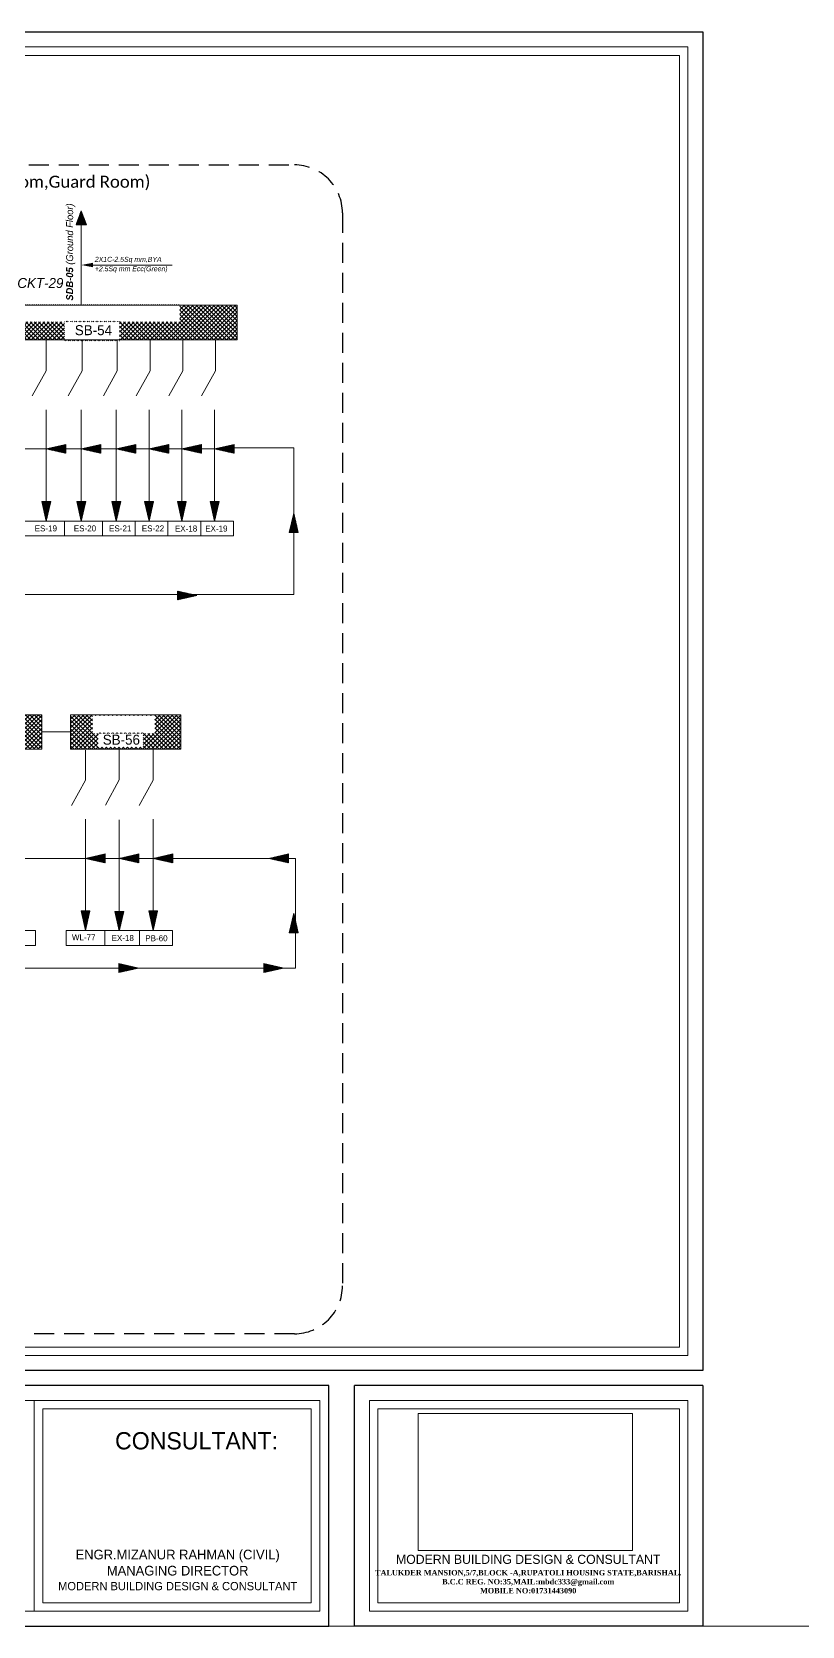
# Model space of a CAD drawing. Header units: inches. Extents: x 109699 to 44449955, y -10987 to 15824140.
# Drawn here: x 205371 to 205756, y -4569 to -3772 of the extents above; entities that cross this region are included whole.
import ezdxf

# ---------------------------------------------------------------- set-up
doc = ezdxf.new("R2010")
doc.units = ezdxf.units.IN
doc.header["$LTSCALE"] = 5
doc.header["$MEASUREMENT"] = 0
doc.linetypes.add('DASHED2', pattern=[0.375, 0.25, -0.125])
doc.layers.get('0').update_dxf_attribs({"color": 123})
doc.layers.get('Defpoints').update_dxf_attribs({"lineweight": 5})
for name, color, linetype, lineweight in [('@NORMAL', 7, 'Continuous', 5), ('E-CKT-CABLE', 116, 'Continuous', 18), ('E-CKT-TEXT', 135, 'Continuous', 18), ('E-ES-Energy Saver-Light', 140, 'Continuous', 13), ('E-EX-Exhaust-Fan', 190, 'Continuous', 13), ('E-PB-Socket-5A', 203, 'Continuous', 13), ('E-POINT-CABLE', 86, 'Continuous', 18), ('E-SB-Switch-Board', 106, 'Continuous', 18), ('E-SWITCH', 6, 'Continuous', 18), ('E-WL-Wall-Light', 232, 'Continuous', 15), ('leter', 140, 'Continuous', 13), ('Text', 7, 'Continuous', 0), ('WALL-1', 8, 'Continuous', 9)]:
    doc.layers.add(name, color=color, linetype=linetype, lineweight=lineweight)
doc.styles.get("Standard").update_dxf_attribs({"font": 'times.ttf'})
picture_1 = doc.add_image_def('image1.png', size_in_pixel=(745, 477))

# ---------------------------------------------------------------- blocks, each defined once
blk = doc.blocks.new('zxczxczxcz')
at = {"layer": '@NORMAL'}
for points in [[(177327.5, -15450.1), (175295.2, -15450.1), (175295.2, -14276.8), (177327.5, -14276.8)], [(177319.9, -15442.5), (175302.8, -15442.5), (175302.8, -14284.5), (177319.9, -14284.5)]]:
    blk.add_lwpolyline(points, close=True, dxfattribs=at)
at = {"layer": 'Text', "lineweight": 30}
for p, q in [((177028.8, -15692.6), (177028.8, -15476.8)), ((177340.9, -15476.8), (177028.8, -15476.8)), ((177340.9, -15476.8), (177340.9, -15692.6)), ((177340.9, -15692.6), (177028.8, -15692.6))]:
    blk.add_line(p, q, dxfattribs=at)
at = {"layer": 'Text'}
for p, q in [((177340.9, -15692.6), (177340.9, -15476.8)), ((177340.9, -15692.6), (177340.9, -15476.8)), ((176742, -15490.2), (176997.7, -15490.2)), ((176742, -15679.2), (176742, -15490.2)), ((176997.7, -15490.2), (176997.7, -15679.2)), ((177042.2, -15490.2), (177327.5, -15490.2)), ((177042.2, -15679.2), (177042.2, -15490.2)), ((177327.5, -15490.2), (177327.5, -15679.2)), ((176749.6, -15497.8), (176990.1, -15497.8)), ((176749.6, -15671.6), (176749.6, -15497.8)), ((176990.1, -15497.8), (176990.1, -15671.6)), ((177049.8, -15497.8), (177319.9, -15497.8)), ((177049.8, -15671.6), (177049.8, -15497.8)), ((177319.9, -15497.8), (177319.9, -15671.6)), ((176990.1, -15671.6), (176749.6, -15671.6)), ((177319.9, -15671.6), (177049.8, -15671.6)), ((176997.7, -15679.2), (176742, -15679.2)), ((177327.5, -15679.2), (177042.2, -15679.2))]:
    blk.add_line(p, q, dxfattribs=at)
at = {"layer": 'Text', "lineweight": 30}
blk.add_lwpolyline([(177005.9, -15476.8), (175281.8, -15476.8), (175281.8, -15692.6), (177005.9, -15692.6)], close=True, dxfattribs=at)
at = {"layer": 'Text'}
blk.add_lwpolyline([(176997.7, -15490.2), (175295.2, -15490.2), (175295.2, -15679.2), (176997.7, -15679.2)], close=True, dxfattribs=at)
at = {"layer": 'WALL-1', "lineweight": 30}
blk.add_line((177340.9, -14263.5), (177340.9, -15463.5), dxfattribs=at)
blk.add_lwpolyline([(177340.9, -15463.5), (175281.8, -15463.5), (175281.8, -14263.5), (177340.9, -14263.5)], close=True, dxfattribs=at)
at = {"layer": 'leter', "insert": (177184.4, -15628.6), "char_height": 3.9766, "width": 400.68, "attachment_point": 2}
blk.add_mtext('{\\fFranklin Gothic Medium|b0|i0|c0|p34;\\H2.066x;\\C5;MODERN BUILDING DESIGN & CONSULTANT\\H1.2x; \\C256; \\P\\fTimes New Roman|b1|i0|c0|p18;\\H0.4899x;\\C7;TALUKDER MANSION,5/7,BLOCK -A,RUPATOLI HOUSING STATE,BARISHAL.\\PB.C.C REG. NO:35,MAIL:mbdc333@gmail.com\\PMOBILE NO:01731443090\\P\\fFranklin Gothic Medium|b0|i0|c0|p34;\\H0.8231x;\\C256;                             }', dxfattribs=at)
at = {"layer": 'Text'}
for s, insert, char_height, width, attachment_point in [('{\\fFranklin Gothic Medium|b0|i0|c0|p34;\\C1;CONSULTANT:}', (176814.3, -15518.7, 279.5), 15.479, 414.227, 1), ('{\\fFranklin Gothic Medium|b0|i0|c0|p34;\\C0;ENGR.MIZANUR RAHMAN (CIVIL)\\PMANAGING DIRECTOR\\P\\H0.8571x;MODERN BUILDING DESIGN & CONSULTANT}', (176870.4, -15624.1, -11.9), 8.668, 331.382, 2)]:
    blk.add_mtext(s, dxfattribs=dict(at, insert=insert, char_height=char_height, width=width, attachment_point=attachment_point))
at = {"layer": '@NORMAL', "color": 0}
image = blk.add_image(picture_1, insert=(177085.8, -15624.9), size_in_units=(191.9, 122.8), rotation=0, dxfattribs=dict(at, brightness=35, contrast=59))
image.dxf.flags = 7
blk = doc.blocks.new('AR')
at = {"layer": 'E-CKT-CABLE'}
for p, q in [((-271, 449), (0, 548)), ((-271, 449), (0, 346)), ((-270, 449), (-269, 450)), ((-266, 448), (-261, 453)), ((-263, 446), (-253, 456)), ((-259, 445), (-244, 459)), ((-255, 443), (-236, 462)), ((-251, 442), (-228, 465)), ((-247, 440), (-219, 468)), ((-243, 439), (-211, 471)), ((-240, 437), (-203, 474)), ((-236, 436), (-194, 477)), ((-232, 434), (-186, 480)), ((-228, 433), (-178, 483)), ((-224, 432), (-169, 486)), ((-220, 430), (-161, 489)), ((-216, 429), (-153, 493)), ((-213, 427), (-144, 496)), ((-209, 426), (-136, 499)), ((-205, 424), (-128, 502)), ((-201, 423), (-119, 505)), ((-197, 421), (-111, 508)), ((-193, 420), (-102, 511)), ((-190, 418), (-94, 514)), ((-186, 417), (-86, 517)), ((-182, 415), (-77, 520)), ((-178, 414), (-69, 523)), ((-174, 413), (-61, 526)), ((-170, 411), (-52, 529)), ((-167, 410), (-44, 532)), ((-163, 408), (-36, 535)), ((-159, 407), (-27, 538)), ((-155, 405), (-19, 541)), ((-151, 404), (-11, 544)), ((-147, 402), (-2, 547)), ((-144, 401), (0, 544)), ((-140, 399), (0, 539)), ((-136, 398), (0, 534)), ((-132, 396), (0, 528)), ((-128, 395), (0, 523)), ((-124, 394), (0, 518)), ((-120, 392), (0, 513)), ((-117, 391), (0, 507)), ((-113, 389), (0, 502)), ((-109, 388), (0, 497)), ((-105, 386), (0, 491)), ((-101, 385), (0, 486)), ((-97, 383), (0, 481)), ((-94, 382), (0, 475)), ((-90, 380), (0, 470)), ((-86, 379), (0, 465)), ((-82, 377), (0, 459)), ((-78, 376), (0, 454)), ((-74, 374), (0, 449)), ((-71, 373), (0, 444)), ((-67, 372), (0, 438)), ((-63, 370), (0, 433)), ((-59, 369), (0, 428)), ((-55, 367), (0, 422)), ((-51, 366), (0, 417)), ((-48, 364), (0, 412)), ((-44, 363), (0, 406)), ((-40, 361), (0, 401)), ((-36, 360), (0, 396)), ((-32, 358), (0, 391)), ((-28, 357), (0, 385)), ((-24, 355), (0, 380)), ((-21, 354), (0, 375)), ((-17, 353), (0, 369)), ((-13, 351), (0, 364)), ((-9, 350), (0, 359)), ((-5, 348), (0, 353)), ((-1, 347), (0, 348)), ((0, 548), (0, 346))]:
    blk.add_line(p, q, dxfattribs=at)
blk = doc.blocks.new('E-CKT TEXT')
for p, q in [((648438.87, 22105.08), (648437.12, 22112.85)), ((648437.12, 22112.85), (648440.62, 22112.85)), ((648437.16, 22112.65), (648437.36, 22112.85)), ((648437.21, 22112.43), (648437.63, 22112.85)), ((648437.26, 22112.21), (648437.89, 22112.85)), ((648437.31, 22112), (648438.16, 22112.85)), ((648437.36, 22111.78), (648438.43, 22112.85)), ((648437.41, 22111.56), (648438.69, 22112.85)), ((648437.46, 22111.35), (648438.96, 22112.85)), ((648437.51, 22111.13), (648439.22, 22112.85)), ((648437.55, 22110.92), (648439.49, 22112.85)), ((648437.6, 22110.7), (648439.75, 22112.85)), ((648437.65, 22110.48), (648440.02, 22112.85)), ((648437.7, 22110.27), (648440.28, 22112.85)), ((648437.75, 22110.05), (648440.55, 22112.85)), ((648437.8, 22109.83), (648440.57, 22112.6)), ((648437.85, 22109.62), (648440.49, 22112.26)), ((648437.9, 22109.4), (648440.41, 22111.92)), ((648437.94, 22109.18), (648440.34, 22111.58)), ((648437.99, 22108.97), (648440.26, 22111.23)), ((648438.04, 22108.75), (648440.18, 22110.89)), ((648438.09, 22108.54), (648440.11, 22110.55)), ((648438.14, 22108.32), (648440.03, 22110.21)), ((648438.19, 22108.1), (648439.95, 22109.86)), ((648438.24, 22107.89), (648439.87, 22109.52)), ((648438.29, 22107.67), (648439.8, 22109.18)), ((648438.34, 22107.45), (648439.72, 22108.84)), ((648438.38, 22107.24), (648439.64, 22108.49)), ((648438.43, 22107.02), (648439.56, 22108.15)), ((648438.48, 22106.8), (648439.49, 22107.81)), ((648438.53, 22106.59), (648439.41, 22107.47)), ((648438.58, 22106.37), (648439.33, 22107.13)), ((648438.63, 22106.16), (648439.26, 22106.78)), ((648438.87, 22105.08), (648440.62, 22112.85)), ((648438.68, 22105.94), (648439.18, 22106.44)), ((648438.73, 22105.72), (648439.1, 22106.1)), ((648438.77, 22105.51), (648439.02, 22105.76)), ((648438.82, 22105.29), (648438.95, 22105.41))]:
    blk.add_line(p, q)

msp = doc.modelspace()

# ---------------------------------------------------------------- hatches: boundary and pattern name
at = {"layer": 'E-SB-Switch-Board'}
h = msp.add_hatch(dxfattribs=at)
h.set_pattern_fill('ANSI37', color=256, scale=12.003473, angle=180.05046, style=0)
h.set_pattern_definition([(225.050464, (3203.2383, -16895.9815), (1.061901214, -1.060032292), []), (315.050464, (3203.2383, -16895.9815), (1.060032292, 1.061901214), [])])
h.paths.add_polyline_path([(205473.87, -3908.47), (205328.7, -3908.47), (205328.7, -3925.76), (205473.87, -3925.76)])
h.paths.add_polyline_path([(205346.57, -3916.81), (205445.23, -3916.81), (205445.23, -3908.12), (205346.57, -3908.12)])
h.paths.add_polyline_path([(205387.5, -3926.37), (205414.96, -3926.37), (205414.96, -3916.5), (205387.5, -3916.5)])
h = msp.add_hatch(dxfattribs=at)
h.set_pattern_fill('ANSI37', color=256, scale=12.003473, angle=180.05046, style=0)
h.set_pattern_definition([(225.050464, (2793.1054, -17100.7002), (1.061901214, -1.060032292), []), (315.050464, (2793.1054, -17100.7002), (1.060032292, 1.061901214), [])])
h.paths.add_polyline_path([(205376.28, -4113.19), (204813.05, -4113.19), (204813.05, -4130.47), (205376.28, -4130.47)])
h.paths.add_polyline_path([(205033.38, -4121.58), (205088.45, -4121.58), (205088.45, -4113.63), (205033.38, -4113.63)], flags=16)
h.paths.add_polyline_path([(205054.95, -4129.13), (205076.45, -4129.13), (205076.45, -4121.13), (205054.95, -4121.13)], flags=16)
h = msp.add_hatch(dxfattribs=at)
h.set_pattern_fill('ANSI37', color=256, scale=12.003473, angle=180.05046, style=0)
h.set_pattern_definition([(225.050464, (3265.2058, -17100.7002), (1.061901214, -1.060032292), []), (315.050464, (3265.2058, -17100.7002), (1.060032292, 1.061901214), [])])
h.paths.add_polyline_path([(205445.62, -4113.19), (205390.61, -4113.19), (205390.61, -4130.47), (205445.62, -4130.47)])
h.paths.add_polyline_path([(205401.45, -4122.63), (205432.6, -4122.63), (205432.6, -4113.62), (205401.45, -4113.62)], flags=16)
h.paths.add_polyline_path([(205404.39, -4129.44), (205426.85, -4129.44), (205426.85, -4122.19), (205404.39, -4122.19)], flags=16)

# ---------------------------------------------------------------- linework, layer by layer
at = {"linetype": 'DASHED2', "lineweight": 25, "ltscale": 8}
msp.add_lwpolyline([(204769.65, -3838.35), (205502.4, -3838.35, -0.414214), (205526.4, -3862.35), (205526.4, -4398.66, -0.414214), (205502.4, -4422.66), (204769.65, -4422.66, -0.414214), (204745.65, -4398.66), (204745.65, -3862.35, -0.414214)], format="xyb", close=True, dxfattribs=at)
at = {"layer": 'Defpoints', "ltscale": 0.5}
msp.add_ray((184484.87, -4568.82), (1, 0), dxfattribs=at)
at = {"layer": 'E-CKT-CABLE'}
for p, q in [((205395.93, -3908.47), (205395.93, -3868.3)), ((205399.82, -3888.38), (205441.32, -3888.38))]:
    msp.add_line(p, q, dxfattribs=at)
at = {"layer": 'E-CKT-CABLE', "ltscale": 0.5}
for points in [[(205472.32, -3979.75), (205502.06, -3979.75), (205502.06, -4053.11), (204792.53, -4053.11), (204792.53, -4185.03), (204824.13, -4185.03)], [(205441.65, -4185.03), (205502.9, -4185.03), (205502.9, -4239.82), (204866.62, -4239.82), (204866.62, -4369.92), (204895.37, -4369.92)]]:
    msp.add_lwpolyline(points, dxfattribs=at)
at = {"layer": 'E-CKT-CABLE'}
msp.add_solid([(205401.76, -3889.49), (205401.76, -3887.27), (205395.93, -3888.38)], dxfattribs=at)
at = {"layer": 'E-CKT-TEXT'}
for p, q in [((204776.52, -3980.31), (205472.32, -3980.31)), ((204824.13, -4185.03), (205441.65, -4185.03)), ((205434.34, -4184.85), (205434.34, -4185.1))]:
    msp.add_line(p, q, dxfattribs=at)
at = {"layer": 'E-POINT-CABLE'}
for p, q in [((205378.43, -3925.76), (205378.43, -3940.82)), ((205378.43, -3926.16), (205378.43, -3941.22)), ((205396.43, -3925.76), (205396.43, -3940.82)), ((205396.43, -3926.16), (205396.43, -3941.22)), ((205413.93, -3925.76), (205413.93, -3940.82)), ((205413.93, -3926.16), (205413.93, -3941.22)), ((205430.29, -3925.76), (205430.29, -3940.82)), ((205430.29, -3926.16), (205430.29, -3941.22)), ((205446.65, -3925.76), (205446.65, -3940.82)), ((205446.65, -3926.16), (205446.65, -3941.22)), ((205463.02, -3925.76), (205463.02, -3940.82)), ((205463.02, -3926.16), (205463.02, -3941.22)), ((205378.43, -3960.76), (205378.43, -4016.37)), ((205395.93, -3960.76), (205395.93, -4016.37)), ((205413.43, -3960.76), (205413.43, -4016.37)), ((205429.79, -3960.76), (205429.79, -4016.37)), ((205446.15, -3960.76), (205446.15, -4016.37)), ((205462.52, -3960.76), (205462.52, -4016.37)), ((205387.5, -4016.37), (205387.5, -4023.8)), ((205406.5, -4016.37), (205406.5, -4023.8)), ((205422.86, -4016.37), (205422.86, -4023.8)), ((205439.23, -4016.37), (205439.23, -4023.8)), ((205455.59, -4016.37), (205455.59, -4023.8)), ((205471.95, -4016.37), (205471.95, -4023.8)), ((205398.01, -4130.91), (205398.01, -4145.98)), ((205414.93, -4130.69), (205414.93, -4145.76)), ((205431.85, -4130.47), (205431.85, -4145.54)), ((205431.85, -4130.87), (205431.85, -4145.94)), ((205398.02, -4165.48), (205398.02, -4221.09)), ((205414.93, -4165.7), (205414.93, -4221.31)), ((205431.85, -4165.48), (205431.85, -4221.09)), ((205373.01, -4228.53), (205373.01, -4221.1)), ((205407.73, -4221.09), (205407.73, -4228.51)), ((205424.93, -4221.09), (205424.93, -4228.51))]:
    msp.add_line(p, q, dxfattribs=at)
for points in [[(205334.19, -4016.37), (205471.95, -4016.37), (205471.95, -4023.8), (205334.19, -4023.82)], [(204815.92, -4221.09), (205373.01, -4221.1), (205373.01, -4228.52), (204815.92, -4228.54)], [(205388.4, -4221.09), (205441.43, -4221.11), (205441.43, -4228.53), (205388.4, -4228.54)]]:
    msp.add_lwpolyline(points, close=True, dxfattribs=at)
at = {"layer": 'E-SB-Switch-Board'}
msp.add_line((205376.28, -4121.83), (205390.61, -4121.83), dxfattribs=at)
for points in [[(205328.7, -3925.76), (205473.87, -3925.76), (205473.87, -3908.47), (205328.7, -3908.47)], [(204813.05, -4130.47), (205376.28, -4130.47), (205376.28, -4113.19), (204813.05, -4113.19)], [(205390.61, -4130.47), (205445.62, -4130.47), (205445.62, -4113.19), (205390.61, -4113.19)]]:
    msp.add_lwpolyline(points, close=True, dxfattribs=at)
at = {"layer": 'E-SWITCH'}
for p, q in [((205378.43, -3941.22), (205371.45, -3953.84)), ((205396.43, -3941.22), (205389.45, -3953.84)), ((205413.93, -3941.22), (205406.95, -3953.84)), ((205430.29, -3941.22), (205423.31, -3953.84)), ((205446.65, -3941.22), (205439.67, -3953.84)), ((205463.02, -3941.22), (205456.04, -3953.84)), ((205398.01, -4145.98), (205391.03, -4158.59)), ((205414.93, -4145.76), (205407.95, -4158.38)), ((205431.85, -4145.94), (205424.87, -4158.56))]:
    msp.add_line(p, q, dxfattribs=at)

# ---------------------------------------------------------------- block references
at = {"layer": 'E-CKT-CABLE', "xscale": -0.02594956736979771, "yscale": 0.02594956736979771, "zscale": 0.02594956734627435, "rotation": 90}
msp.add_blockref('AR', (205407.58, -3868.3), dxfattribs=at)
at = {"layer": 'E-CKT-TEXT', "yscale": 1.261437301520496, "zscale": 1.261437301520496}
for p, xscale, rotation in [((177494.26, 813984.67), 1.261437301520496, 270), ((177511.76, 813984.67), 1.261437301520496, 270), ((177529.26, 813984.67), 1.261437301520496, 270), ((177545.62, 813984.67), 1.261437301520496, 270), ((177561.99, 813984.67), 1.261437301520496, 270), ((177578.35, 813984.67), 1.261437301520496, 270), ((-612462.92, 23871.79), -1.261437301520496, 180), ((233337.9, 813911.42), -1.261437301520496, 90), ((177513.85, 813779.95), 1.261437301520496, 270), ((177530.76, 813779.95), 1.261437301520496, 270), ((177547.68, 813779.95), 1.261437301520496, 270), ((177605.5, 813779.95), 1.261437301520496, 270), ((-612462.92, 23671.74), -1.261437301520496, 180), ((233308.66, 813725.16), -1.261437301520496, 90), ((233381.16, 813725.16), -1.261437301520496, 90)]:
    msp.add_blockref('E-CKT TEXT', p, dxfattribs=dict(at, xscale=xscale, rotation=rotation))
at = {"layer": 'E-EX-Exhaust-Fan', "color": 1, "xscale": 1.261437301517695, "yscale": 1.261437301517695, "zscale": 1.261437301517695}
for p in [(-612518.82, -31900.54), (-612502.46, -31900.54), (-612550.05, -32105.48)]:
    msp.add_blockref('E-CKT TEXT', p, dxfattribs=at)
at = {"layer": 'E-PB-Socket-5A', "color": 1, "xscale": 1.261437301517695, "yscale": 1.261437301517695, "zscale": 1.261437301517695}
msp.add_blockref('E-CKT TEXT', (-612533.13, -32105.26), dxfattribs=at)
at = {"layer": 'E-WL-Wall-Light', "color": 1, "xscale": 1.261437301517695, "yscale": 1.261437301517695, "zscale": 1.261437301517695}
for p in [(-612586.55, -31900.54), (-612569.05, -31900.54), (-612551.55, -31900.54), (-612535.19, -31900.54), (-612566.96, -32105.26)]:
    msp.add_blockref('E-CKT TEXT', p, dxfattribs=at)
at = {"layer": 'WALL-1', "linetype": 'Continuous', "xscale": 0.5576728227840001, "yscale": 0.5576728227840001, "zscale": 0.5576728227840001}
msp.add_blockref('zxczxczxcz', (106808.26, 4182.51), dxfattribs=at)

# ---------------------------------------------------------------- texts
at = {"layer": 'E-CKT-TEXT', "color": 1, "insert": (205388.36, -3906.19), "char_height": 3.5, "width": 56.3836, "attachment_point": 1, "rotation": 90}
msp.add_mtext('{\\fCentury Gothic|b1|i1|c0|p34;\\C256;SDB-05\\fCentury Gothic|b0|i1|c0|p34; (Ground Floor)}', dxfattribs=at)
at = {"layer": 'E-CKT-TEXT', "color": 1, "attachment_point": 1}
for s, insert, char_height, width in [('{\\fCentury Gothic|b0|i1|c0|p34;\\C256;2X1C-2.5Sq mm,BYA}', (205402.68, -3884.3), 2.5, 41.3635), ('{\\fCentury Gothic|b0|i1|c0|p34;\\C256;+2.5Sq mm Ecc(Green) }', (205402.68, -3889.02), 2.5, 41.3635), ('{\\fCentury Gothic|b0|i1|c0|p34;\\C256;CKT-29}', (205363.98, -3894.89), 5, 24.1526)]:
    msp.add_mtext(s, dxfattribs=dict(at, insert=insert, char_height=char_height, width=width))
at = {"layer": 'E-ES-Energy Saver-Light', "color": 1, "char_height": 3, "width": 10.9021, "attachment_point": 1}
for s, insert in [('{\\fCentury Gothic|b0|i0|c0|p34;\\C256;ES-19}', (205372.65, -4018.56)), ('{\\fCentury Gothic|b0|i0|c0|p34;\\C256;ES-20}', (205392.2, -4018.56)), ('{\\fCentury Gothic|b0|i0|c0|p34;\\C256;ES-21}', (205409.81, -4018.56)), ('{\\fCentury Gothic|b0|i0|c0|p34;\\C256;ES-22}', (205426.17, -4018.56))]:
    msp.add_mtext(s, dxfattribs=dict(at, insert=insert))
at = {"layer": 'E-EX-Exhaust-Fan', "color": 1, "char_height": 3, "width": 10.9021, "attachment_point": 1}
for s, insert in [('{\\fCentury Gothic|b0|i0|c0|p34;\\C256;EX-18}', (205442.7, -4018.63)), ('{\\fCentury Gothic|b0|i0|c0|p34;\\C256;EX-19}', (205457.82, -4018.63)), ('{\\fCentury Gothic|b0|i0|c0|p34;\\C256;EX-18}', (205411.05, -4223.34))]:
    msp.add_mtext(s, dxfattribs=dict(at, insert=insert))
at = {"layer": 'E-PB-Socket-5A', "color": 1, "insert": (205427.89, -4223.43), "char_height": 3, "width": 10.9021, "attachment_point": 1}
msp.add_mtext('{\\fCentury Gothic|b0|i0|c0|p34;\\C256;PB-60}', dxfattribs=at)
at = {"layer": 'E-SB-Switch-Board', "color": 1, "char_height": 5, "width": 24.1526, "attachment_point": 1}
for s, insert in [('{\\fCentury Gothic|b0|i0|c0|p34;\\C256;SB-54}', (205392.7, -3918.46)), ('{\\fCentury Gothic|b0|i0|c0|p34;\\C256;SB-56}', (205406.65, -4123.18))]:
    msp.add_mtext(s, dxfattribs=dict(at, insert=insert))
at = {"layer": 'E-WL-Wall-Light', "color": 1, "insert": (205391.23, -4222.94), "char_height": 3, "width": 10.9021, "attachment_point": 1}
msp.add_mtext('{\\fCentury Gothic|b0|i0|c0|p34;\\C256;WL-77}', dxfattribs=at)
at = {"layer": 'Text', "insert": (204763.95, -3843.75), "char_height": 6, "width": 807.3458, "attachment_point": 1}
msp.add_mtext('\\pt426;{\\fCalibri|b0|i1|c0|p34;SDB-06,07,08,09,10 ( Ground Floor Shop: 1,2,3,4,5) &  SDB-05 (\\A1;\\fCalibri|b0|i0|c0|p34;\\H0.88889x;Ground Floor: Parking area , Guard Post, \\A0;\\H1.125x;HD MITER ROOM,Sub-station,Transformer Room, Office Room,Guard Room)}', dxfattribs=at)

doc.saveas('drawing.dxf')
